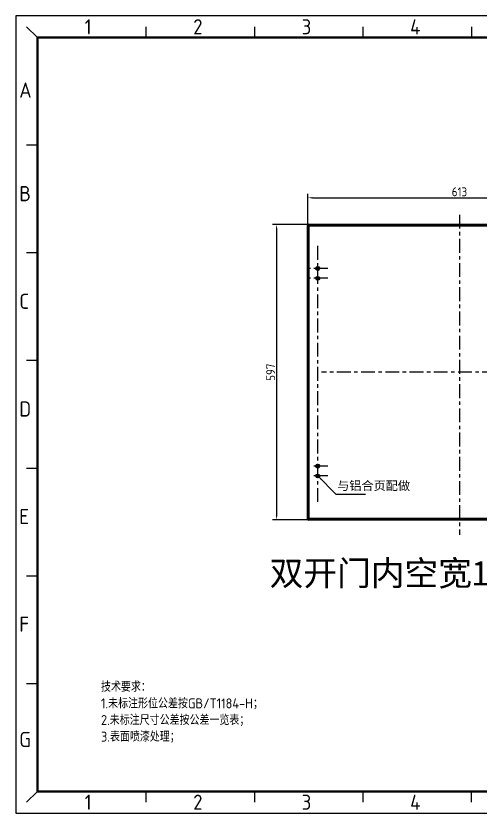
# Model space of a CAD drawing. Header units: millimetres. Extents: x 308 to 12422, y -7027 to -5414.
# Drawn here: x 10141 to 11080, y -7027 to -5414 of the extents above; entities that cross this region are included whole.
import ezdxf

# ---------------------------------------------------------------- set-up
doc = ezdxf.new("R2010")
doc.units = ezdxf.units.MM
doc.linetypes.add('CENTER', pattern=[7, 4, -1, 1, -1])
for name, color, linetype, lineweight in [('中心线', 10, 'CENTER', 13), ('尺寸线', 2, 'Continuous', 13), ('粗实线', 7, 'Continuous', 35), ('细实线', 7, 'Continuous', 13)]:
    doc.layers.add(name, color=color, linetype=linetype, lineweight=lineweight)
doc.styles.add('chulayer', font='txt.shx', dxfattribs={"bigfont": 'gbcbig.shx'})
doc.styles.get("Standard").update_dxf_attribs({"font": 'ISOCP.SHX', "bigfont": 'GBCBIG.SHX'})
doc.dimstyles.new('国标$0', dxfattribs={"dimtxt": 2.2, "dimasz": 1.2, "dimexe": 1, "dimexo": 0.4, "dimgap": 0.4, "dimtad": 1, "dimzin": 1, "dimdsep": 46, "dimtxsty": 'Standard', "dimcen": 0, "dimclrd": 256, "dimclre": 256, "dimclrt": 256, "dimadec": 0, "dimazin": 0, "dimtp": 0.1, "dimtm": 0.1, "dimtfac": 0.71, "dimtmove": 1, "dimatfit": 3, "dimfxl": 1, "dimlwd": -1, "dimlwe": -1, "dimarcsym": 1})
doc.dimstyles.new('国标$7', dxfattribs={"dimtxt": 2.2, "dimasz": 1.2, "dimexe": 1, "dimexo": 0.4, "dimgap": 0.4, "dimtad": 1, "dimzin": 1, "dimdsep": 46, "dimtxsty": 'Standard', "dimcen": 0, "dimclrd": 256, "dimclre": 256, "dimclrt": 256, "dimadec": 0, "dimazin": 0, "dimtp": 0.1, "dimtm": 0.1, "dimtfac": 0.71, "dimtmove": 0, "dimatfit": 3, "dimfxl": 1, "dimlwd": -1, "dimlwe": -1, "dimarcsym": 1})

# ---------------------------------------------------------------- blocks, each defined once
blk = doc.blocks.new('*D33')
at = {"layer": 'Defpoints', "color": 0}
for p in [(11344.5, -5781.7), (10731.5, -5838.1), (11344.5, -5838.1)]:
    blk.add_point(p, dxfattribs=at)
at = {"layer": '尺寸线'}
for p, q in [((10731.5, -5835.1), (10731.5, -5773.7)), ((11344.5, -5835.1), (11344.5, -5773.7)), ((10740.5, -5781.7), (11335.5, -5781.7))]:
    blk.add_line(p, q, dxfattribs=at)
for points in [[(10740.5, -5780.2), (10740.5, -5783.2), (10731.5, -5781.7)], [(11335.5, -5783.2), (11335.5, -5780.2), (11344.5, -5781.7)]]:
    blk.add_solid(points, dxfattribs=at)
at = {"layer": '尺寸线', "insert": (11038, -5769.7), "char_height": 18, "attachment_point": 5}
blk.add_mtext('613', dxfattribs=at)
blk = doc.blocks.new('*D34')
at = {"layer": 'Defpoints', "color": 0}
for p in [(10783.5, -5836.1), (10668.2, -6433.1), (10733.5, -6433.1)]:
    blk.add_point(p, dxfattribs=at)
at = {"layer": '尺寸线'}
for p, q in [((10780.5, -5836.1), (10660.2, -5836.1)), ((10668.2, -5845.1), (10668.2, -6424.1)), ((10730.5, -6433.1), (10660.2, -6433.1))]:
    blk.add_line(p, q, dxfattribs=at)
for points in [[(10669.7, -5845.1), (10666.7, -5845.1), (10668.2, -5836.1)], [(10666.7, -6424.1), (10669.7, -6424.1), (10668.2, -6433.1)]]:
    blk.add_solid(points, dxfattribs=at)
at = {"layer": '尺寸线', "insert": (10656.2, -6134.6), "char_height": 18, "attachment_point": 5, "rotation": 90}
blk.add_mtext('597', dxfattribs=at)

msp = doc.modelspace()

# ---------------------------------------------------------------- linework, layer by layer
at = {"layer": '中心线', "ltscale": 7}
for p, q in [((11038, -5815.9), (11038, -6463.7)), ((10751.5, -6397.1), (10751.5, -5875.3)), ((10771.6, -5924.6), (10731.4, -5924.6)), ((10771.6, -5944.6), (10731.4, -5944.6)), ((11357.1, -6134.6), (10759.2, -6134.6)), ((10771.6, -6324.6), (10738, -6324.6)), ((10771.6, -6344.6), (10737.8, -6344.6))]:
    msp.add_line(p, q, dxfattribs=at)
at = {"layer": '粗实线'}
for p, q in [((10731.5, -6431.1), (10731.5, -5838.1)), ((10731.5, -6431.1), (10731.5, -5838.1)), ((10733.5, -5836.1), (10920, -5836.1)), ((10733.5, -6431.1), (10733.5, -5838.1)), ((10733.5, -6431.1), (10733.5, -5838.1)), ((10733.5, -5838.1), (10920, -5838.1)), ((10783.5, -5836.1), (11342.5, -5836.1)), ((10783.5, -5838.1), (11342.5, -5838.1)), ((10920, -5836.1), (10920, -5838.1)), ((11342.5, -6431.1), (10733.5, -6431.1)), ((11342.5, -6433.1), (10733.5, -6433.1))]:
    msp.add_line(p, q, dxfattribs=at)
for centre in [(10751.5, -5924.6), (10751.5, -5944.6), (10751.5, -6324.6), (10751.5, -6344.6)]:
    msp.add_circle(centre, 3.25, dxfattribs=at)
for centre, start, end in [((10733.5, -5838.1), 90, 180), ((10733.5, -5838.1), 90, 180), ((10733.5, -6431.1), 180, 270), ((10733.5, -6431.1), 180, 270)]:
    msp.add_arc(centre, 2, start, end, dxfattribs=at)
at = {"layer": '细实线'}
for p, q in [((10141, -5413.8), (10141, -7026.7)), ((12422.2, -5413.8), (10141, -5413.8)), ((10184.6, -5457.6), (10162.7, -5435.7)), ((10404, -5435.7), (10404, -5457.6)), ((10623.4, -5435.7), (10623.4, -5457.6)), ((10842.8, -5435.7), (10842.8, -5457.6)), ((11062.2, -5435.7), (11062.2, -5457.6)), ((10184.6, -5675.5), (10162.7, -5675.5)), ((10184.6, -5893.4), (10162.7, -5893.4)), ((10184.6, -6111.3), (10162.7, -6111.3)), ((10184.6, -6329.2), (10162.7, -6329.2)), ((10184.6, -6547.1), (10162.7, -6547.1)), ((10184.6, -6764.9), (10162.7, -6764.9)), ((10184.6, -6982.8), (10162.7, -7004.8)), ((10404, -6982.8), (10404, -7004.8)), ((10623.4, -6982.8), (10623.4, -7004.8)), ((10842.8, -6982.8), (10842.8, -7004.8)), ((11062.2, -7004.8), (11062.2, -6982.8)), ((10141, -7026.7), (12422.2, -7026.7))]:
    msp.add_line(p, q, dxfattribs=at)
at = {"layer": '细实线', "lineweight": 40}
for p, q in [((12378.6, -5457.6), (10184.6, -5457.6)), ((10184.6, -5457.6), (10184.6, -6982.8)), ((10184.6, -6982.8), (12378.6, -6982.8))]:
    msp.add_line(p, q, dxfattribs=at)

# ---------------------------------------------------------------- texts
at = {"layer": '尺寸线', "attachment_point": 1, "style": 'chulayer'}
for s, insert, char_height, width in [('{\\fSimSun|b0|i0|c134|p2;与铝合页配做}', (10790.7, -6355.2), 18, 204.121), ('{\\fSimSun|b0|i0|c134|p2;双开门内空宽1230*高度600}', (10654.1, -6516.2), 50, 1123.693)]:
    msp.add_mtext(s, dxfattribs=dict(at, insert=insert, char_height=char_height, width=width))
at = {"layer": '细实线'}
for s, p in [('1', (10280.1, -5451.1)), ('2', (10499.5, -5451.1)), ('3', (10718.9, -5451.1)), ('4', (10938.3, -5451.1)), ('A', (10147.8, -5579.1)), ('B', (10147.8, -5788.6)), ('C', (10147.8, -6006.5)), ('D', (10147.8, -6224.4)), ('E', (10147.8, -6442.2)), ('F', (10147.8, -6660.1)), ('G', (10147.8, -6893.2)), ('1', (10280.1, -7020.1)), ('2', (10499.5, -7020.1)), ('3', (10718.9, -7020.1)), ('4', (10938.3, -7020.1))]:
    msp.add_text(s, height=30.7, dxfattribs=at).set_placement(p)
at = {"layer": '细实线', "insert": (10313, -6761.1), "char_height": 20.17, "width": 335.168, "attachment_point": 1}
msp.add_mtext('技术要求：\\P1.未标注形位公差按GB/T1184-H；\\P2.未标注尺寸公差按公差一览表；\\P3.表面喷漆处理；', dxfattribs=at)

# ---------------------------------------------------------------- dimensions: what is measured, and where the dimension line sits
at = {"layer": '尺寸线'}
dim = msp.add_linear_dim(base=(11344.5, -5781.7), p1=(10731.5, -5838.1), p2=(11344.5, -5838.1), dimstyle='国标$0', override={"dimtxt": 18, "dimasz": 9, "dimexe": 8, "dimexo": 3, "dimgap": 3, "dimdec": 0}, dxfattribs=at)
dim.commit()
dim.dimension.update_dxf_attribs({"geometry": '*D33', "text_midpoint": (11038, -5769.7)})
dim = msp.add_linear_dim(base=(10668.2, -6433.1), p1=(10783.5, -5836.1), p2=(10733.5, -6433.1), angle=90, dimstyle='国标$0', override={"dimtxt": 18, "dimasz": 9, "dimexe": 8, "dimexo": 3, "dimgap": 3, "dimdec": 0}, dxfattribs=at)
dim.commit()
dim.dimension.update_dxf_attribs({"geometry": '*D34', "text_midpoint": (10656.2, -6134.6)})

# ---------------------------------------------------------------- leaders
msp.add_leader([(10751.5, -6344.6), (10787.8, -6381.3), (10848.2, -6381.3)], dimstyle='国标$7', override={"dimtxt": 18, "dimasz": 9, "dimexe": 8, "dimexo": 3, "dimgap": 3, "dimdec": 0, "dimtmove": 1}, dxfattribs=at)

doc.saveas('drawing.dxf')
